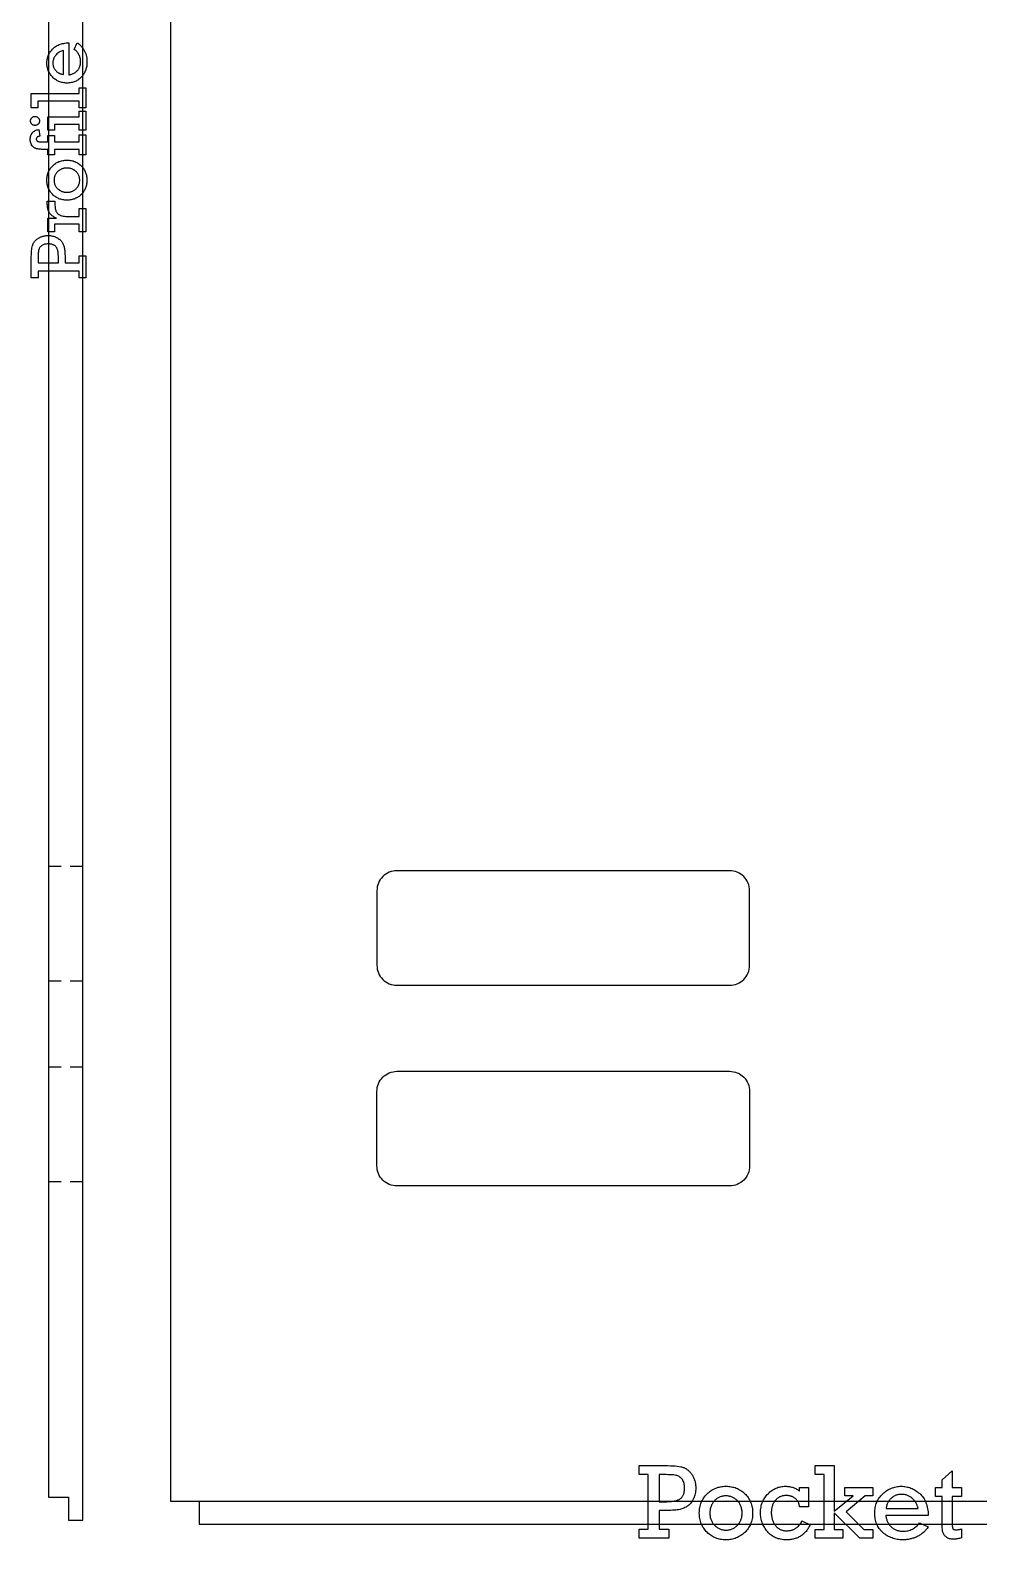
# Model space of a CAD drawing. Extents: x 1 to 138, y 1 to 97.
# Drawn here: x 81.81 to 94.84, y 40.78 to 61.52 of the extents above; entities that cross this region are included whole.
import ezdxf

# ---------------------------------------------------------------- set-up
doc = ezdxf.new("R2010")
doc.units = 0
doc.layers.add('_XREF_-_SIDE_-_01', color=1, linetype='CONTINUOUS')

msp = doc.modelspace()

# ---------------------------------------------------------------- linework, layer by layer
at = {"layer": '_XREF_-_SIDE_-_01'}
for points in [[(82.532, 41.053), (82.532, 84.486), (82.059, 84.486), (82.059, 41.368)], [(82.233, 50.031), (82.059, 50.031)], [(82.532, 50.031), (82.358, 50.031)], [(82.233, 48.456), (82.059, 48.456)], [(82.532, 48.456), (82.358, 48.456)], [(82.233, 47.275), (82.059, 47.275)], [(82.532, 47.275), (82.358, 47.275)], [(82.233, 45.699), (82.059, 45.699)], [(82.532, 45.699), (82.358, 45.699)], [(82.059, 41.368), (82.335, 41.368)], [(82.335, 41.368), (82.335, 41.053), (82.532, 41.053)], [(84.129, 41.312), (84.129, 40.997), (107.126, 40.997), (107.126, 41.312)]]:
    msp.add_lwpolyline(points, dxfattribs=at)
for points in [[(83.735, 41.312), (107.519, 41.312), (107.519, 84.43), (83.735, 84.43)], [(82.339, 61.348), (82.339, 60.909), (82.348, 60.91), (82.357, 60.912), (82.365, 60.914), (82.373, 60.916), (82.381, 60.919), (82.389, 60.922), (82.397, 60.925), (82.404, 60.928), (82.412, 60.932), (82.419, 60.936), (82.425, 60.94), (82.432, 60.945), (82.438, 60.95), (82.444, 60.955), (82.45, 60.96), (82.456, 60.966), (82.461, 60.972), (82.466, 60.979), (82.471, 60.985), (82.476, 60.992), (82.48, 60.998), (82.483, 61.006), (82.487, 61.013), (82.49, 61.02), (82.492, 61.028), (82.494, 61.036), (82.496, 61.044), (82.498, 61.052), (82.499, 61.061), (82.5, 61.07), (82.501, 61.078), (82.501, 61.088), (82.5, 61.101), (82.499, 61.114), (82.498, 61.126), (82.495, 61.138), (82.492, 61.15), (82.489, 61.162), (82.484, 61.173), (82.479, 61.184), (82.473, 61.194), (82.467, 61.204), (82.46, 61.214), (82.452, 61.223), (82.444, 61.232), (82.435, 61.241), (82.425, 61.249), (82.414, 61.257), (82.454, 61.348), (82.463, 61.342), (82.471, 61.337), (82.479, 61.33), (82.486, 61.324), (82.494, 61.318), (82.501, 61.311), (82.508, 61.304), (82.514, 61.297), (82.52, 61.29), (82.526, 61.282), (82.532, 61.275), (82.537, 61.267), (82.542, 61.259), (82.547, 61.25), (82.552, 61.242), (82.556, 61.233), (82.564, 61.215), (82.571, 61.197), (82.576, 61.179), (82.581, 61.161), (82.585, 61.142), (82.587, 61.124), (82.589, 61.105), (82.589, 61.085), (82.589, 61.071), (82.588, 61.056), (82.587, 61.042), (82.585, 61.028), (82.582, 61.014), (82.579, 61.001), (82.575, 60.987), (82.571, 60.974), (82.566, 60.962), (82.56, 60.949), (82.554, 60.937), (82.547, 60.925), (82.54, 60.914), (82.532, 60.903), (82.524, 60.892), (82.514, 60.881), (82.505, 60.871), (82.495, 60.861), (82.485, 60.852), (82.474, 60.844), (82.463, 60.836), (82.451, 60.829), (82.439, 60.823), (82.427, 60.817), (82.414, 60.812), (82.401, 60.808), (82.387, 60.804), (82.373, 60.801), (82.359, 60.799), (82.344, 60.797), (82.329, 60.796), (82.313, 60.796), (82.298, 60.796), (82.284, 60.797), (82.27, 60.799), (82.256, 60.801), (82.242, 60.804), (82.229, 60.808), (82.216, 60.812), (82.204, 60.817), (82.191, 60.822), (82.179, 60.828), (82.168, 60.835), (82.157, 60.842), (82.146, 60.851), (82.135, 60.859), (82.125, 60.869), (82.115, 60.879), (82.106, 60.889), (82.097, 60.9), (82.089, 60.911), (82.081, 60.922), (82.074, 60.933), (82.068, 60.944), (82.062, 60.956), (82.057, 60.968), (82.052, 60.98), (82.049, 60.992), (82.045, 61.004), (82.042, 61.017), (82.04, 61.029), (82.039, 61.042), (82.038, 61.055), (82.038, 61.069), (82.038, 61.082), (82.039, 61.095), (82.04, 61.107), (82.042, 61.12), (82.045, 61.132), (82.048, 61.145), (82.052, 61.157), (82.057, 61.169), (82.062, 61.181), (82.067, 61.192), (82.073, 61.204), (82.08, 61.215), (82.088, 61.227), (82.096, 61.238), (82.104, 61.249), (82.113, 61.259), (82.123, 61.27), (82.133, 61.279), (82.144, 61.288), (82.156, 61.297), (82.168, 61.305), (82.181, 61.312), (82.194, 61.318), (82.208, 61.324), (82.222, 61.329), (82.237, 61.334), (82.253, 61.338), (82.269, 61.341), (82.285, 61.344), (82.303, 61.346), (82.321, 61.347)], [(82.265, 61.242), (82.251, 61.239), (82.238, 61.235), (82.225, 61.229), (82.212, 61.223), (82.2, 61.215), (82.188, 61.206), (82.176, 61.196), (82.165, 61.185), (82.16, 61.179), (82.155, 61.173), (82.15, 61.167), (82.146, 61.161), (82.142, 61.154), (82.138, 61.147), (82.135, 61.141), (82.132, 61.134), (82.129, 61.126), (82.127, 61.119), (82.125, 61.111), (82.123, 61.104), (82.122, 61.096), (82.121, 61.088), (82.121, 61.08), (82.121, 61.071), (82.121, 61.064), (82.121, 61.056), (82.122, 61.049), (82.123, 61.042), (82.125, 61.035), (82.126, 61.028), (82.128, 61.021), (82.131, 61.014), (82.133, 61.008), (82.136, 61.002), (82.14, 60.995), (82.143, 60.989), (82.147, 60.983), (82.151, 60.977), (82.156, 60.972), (82.161, 60.966), (82.166, 60.961), (82.171, 60.956), (82.177, 60.951), (82.182, 60.947), (82.188, 60.942), (82.194, 60.938), (82.2, 60.935), (82.207, 60.931), (82.213, 60.928), (82.22, 60.925), (82.227, 60.922), (82.234, 60.92), (82.242, 60.918), (82.249, 60.916), (82.265, 60.913)], [(82.483, 60.548), (81.915, 60.548), (81.915, 60.456), (81.824, 60.456), (81.824, 60.651), (82.483, 60.651), (82.483, 60.731), (82.574, 60.731), (82.574, 60.456), (82.483, 60.456)], [(82.483, 60.228), (82.143, 60.228), (82.143, 60.147), (82.052, 60.147), (82.052, 60.331), (82.483, 60.331), (82.483, 60.411), (82.574, 60.411), (82.574, 60.147), (82.483, 60.147)], [(82.483, 59.884), (82.143, 59.884), (82.143, 59.808), (82.052, 59.808), (82.052, 59.884), (81.977, 59.884), (81.965, 59.884), (81.954, 59.885), (81.943, 59.886), (81.933, 59.887), (81.923, 59.888), (81.914, 59.89), (81.905, 59.892), (81.896, 59.894), (81.888, 59.897), (81.881, 59.9), (81.874, 59.903), (81.867, 59.907), (81.861, 59.911), (81.855, 59.915), (81.85, 59.92), (81.845, 59.925), (81.837, 59.935), (81.829, 59.946), (81.826, 59.951), (81.823, 59.957), (81.82, 59.963), (81.818, 59.969), (81.816, 59.975), (81.814, 59.981), (81.813, 59.987), (81.811, 59.993), (81.81, 60.006), (81.809, 60.02), (81.809, 60.034), (81.811, 60.048), (81.813, 60.061), (81.816, 60.073), (81.821, 60.084), (81.826, 60.095), (81.829, 60.1), (81.832, 60.105), (81.835, 60.109), (81.839, 60.114), (81.843, 60.118), (81.847, 60.122), (81.856, 60.129), (81.866, 60.136), (81.877, 60.142), (81.888, 60.147), (81.901, 60.151), (81.915, 60.155), (81.929, 60.157), (81.943, 60.066), (81.931, 60.065), (81.926, 60.063), (81.921, 60.062), (81.917, 60.06), (81.913, 60.058), (81.909, 60.056), (81.906, 60.054), (81.903, 60.051), (81.9, 60.048), (81.898, 60.045), (81.896, 60.042), (81.895, 60.039), (81.894, 60.035), (81.893, 60.031), (81.893, 60.027), (81.893, 60.021), (81.894, 60.016), (81.895, 60.012), (81.897, 60.007), (81.899, 60.004), (81.902, 60), (81.905, 59.998), (81.909, 59.995), (81.913, 59.993), (81.919, 59.991), (81.926, 59.99), (81.934, 59.989), (81.943, 59.988), (81.953, 59.987), (81.977, 59.987), (82.052, 59.987), (82.052, 60.076), (82.143, 60.076), (82.143, 59.987), (82.483, 59.987), (82.483, 60.086), (82.574, 60.086), (82.574, 59.808), (82.483, 59.808)], [(81.875, 60.214), (81.869, 60.214), (81.863, 60.215), (81.857, 60.216), (81.852, 60.218), (81.846, 60.22), (81.841, 60.223), (81.836, 60.227), (81.832, 60.231), (81.827, 60.236), (81.824, 60.24), (81.82, 60.246), (81.818, 60.251), (81.816, 60.257), (81.814, 60.263), (81.814, 60.269), (81.813, 60.276), (81.814, 60.282), (81.814, 60.288), (81.816, 60.294), (81.818, 60.299), (81.82, 60.305), (81.823, 60.31), (81.827, 60.315), (81.831, 60.319), (81.836, 60.324), (81.84, 60.327), (81.846, 60.33), (81.851, 60.333), (81.856, 60.335), (81.862, 60.336), (81.868, 60.337), (81.875, 60.338), (81.881, 60.337), (81.887, 60.336), (81.893, 60.335), (81.899, 60.333), (81.904, 60.33), (81.909, 60.327), (81.914, 60.324), (81.919, 60.319), (81.923, 60.315), (81.927, 60.31), (81.93, 60.305), (81.932, 60.299), (81.934, 60.294), (81.936, 60.288), (81.936, 60.282), (81.937, 60.276), (81.936, 60.269), (81.936, 60.263), (81.934, 60.257), (81.932, 60.252), (81.93, 60.246), (81.926, 60.241), (81.923, 60.236), (81.918, 60.232), (81.914, 60.227), (81.909, 60.224), (81.904, 60.221), (81.898, 60.218), (81.893, 60.216), (81.887, 60.215), (81.881, 60.214)], [(82.313, 59.187), (82.298, 59.187), (82.284, 59.188), (82.269, 59.19), (82.255, 59.192), (82.242, 59.195), (82.229, 59.198), (82.216, 59.202), (82.203, 59.207), (82.191, 59.212), (82.179, 59.218), (82.168, 59.225), (82.156, 59.232), (82.146, 59.24), (82.135, 59.248), (82.125, 59.257), (82.115, 59.267), (82.106, 59.277), (82.097, 59.287), (82.089, 59.298), (82.081, 59.309), (82.074, 59.32), (82.068, 59.332), (82.062, 59.343), (82.057, 59.355), (82.052, 59.368), (82.048, 59.38), (82.045, 59.393), (82.042, 59.406), (82.04, 59.42), (82.039, 59.433), (82.038, 59.447), (82.038, 59.461), (82.038, 59.475), (82.039, 59.489), (82.04, 59.503), (82.042, 59.516), (82.045, 59.529), (82.048, 59.541), (82.052, 59.554), (82.057, 59.566), (82.062, 59.578), (82.067, 59.59), (82.074, 59.601), (82.081, 59.613), (82.088, 59.624), (82.096, 59.634), (82.105, 59.645), (82.114, 59.655), (82.124, 59.665), (82.134, 59.674), (82.144, 59.682), (82.155, 59.69), (82.166, 59.698), (82.178, 59.704), (82.19, 59.71), (82.202, 59.716), (82.214, 59.72), (82.227, 59.724), (82.241, 59.728), (82.255, 59.731), (82.269, 59.733), (82.283, 59.735), (82.298, 59.736), (82.313, 59.736), (82.328, 59.736), (82.343, 59.735), (82.358, 59.733), (82.372, 59.731), (82.385, 59.728), (82.399, 59.725), (82.412, 59.72), (82.424, 59.716), (82.437, 59.71), (82.449, 59.704), (82.46, 59.698), (82.471, 59.691), (82.482, 59.683), (82.493, 59.674), (82.503, 59.665), (82.513, 59.655), (82.522, 59.645), (82.531, 59.635), (82.539, 59.624), (82.546, 59.613), (82.553, 59.602), (82.559, 59.59), (82.565, 59.578), (82.57, 59.566), (82.575, 59.554), (82.578, 59.542), (82.582, 59.529), (82.584, 59.516), (82.586, 59.503), (82.588, 59.489), (82.589, 59.475), (82.589, 59.461), (82.589, 59.447), (82.588, 59.433), (82.586, 59.419), (82.584, 59.406), (82.582, 59.392), (82.578, 59.379), (82.574, 59.367), (82.57, 59.354), (82.565, 59.342), (82.559, 59.33), (82.552, 59.319), (82.545, 59.308), (82.538, 59.297), (82.53, 59.286), (82.521, 59.276), (82.512, 59.266), (82.502, 59.256), (82.491, 59.247), (82.481, 59.239), (82.47, 59.231), (82.459, 59.224), (82.447, 59.218), (82.435, 59.212), (82.423, 59.207), (82.411, 59.202), (82.398, 59.198), (82.384, 59.195), (82.371, 59.192), (82.357, 59.19), (82.343, 59.188), (82.328, 59.187)], [(82.313, 59.295), (82.322, 59.296), (82.332, 59.296), (82.341, 59.297), (82.35, 59.298), (82.358, 59.3), (82.367, 59.302), (82.375, 59.305), (82.383, 59.307), (82.391, 59.311), (82.399, 59.314), (82.406, 59.318), (82.413, 59.322), (82.42, 59.327), (82.427, 59.332), (82.433, 59.338), (82.439, 59.344), (82.445, 59.35), (82.451, 59.356), (82.456, 59.362), (82.461, 59.369), (82.466, 59.376), (82.47, 59.383), (82.473, 59.39), (82.477, 59.397), (82.479, 59.405), (82.482, 59.412), (82.484, 59.42), (82.486, 59.428), (82.487, 59.436), (82.488, 59.444), (82.489, 59.453), (82.489, 59.461), (82.489, 59.47), (82.488, 59.479), (82.487, 59.487), (82.486, 59.495), (82.484, 59.503), (82.482, 59.511), (82.479, 59.519), (82.476, 59.526), (82.473, 59.534), (82.469, 59.541), (82.465, 59.548), (82.461, 59.554), (82.456, 59.561), (82.451, 59.567), (82.445, 59.574), (82.439, 59.58), (82.433, 59.586), (82.426, 59.591), (82.419, 59.596), (82.412, 59.601), (82.405, 59.605), (82.398, 59.609), (82.39, 59.612), (82.382, 59.616), (82.374, 59.618), (82.366, 59.621), (82.358, 59.623), (82.349, 59.624), (82.34, 59.626), (82.331, 59.627), (82.322, 59.627), (82.313, 59.627), (82.303, 59.627), (82.294, 59.627), (82.285, 59.626), (82.276, 59.624), (82.268, 59.623), (82.259, 59.621), (82.251, 59.618), (82.243, 59.615), (82.235, 59.612), (82.228, 59.609), (82.22, 59.605), (82.213, 59.6), (82.206, 59.595), (82.199, 59.59), (82.193, 59.585), (82.186, 59.579), (82.18, 59.573), (82.175, 59.566), (82.17, 59.56), (82.165, 59.553), (82.16, 59.547), (82.156, 59.54), (82.153, 59.533), (82.149, 59.525), (82.146, 59.518), (82.144, 59.51), (82.142, 59.503), (82.14, 59.495), (82.139, 59.487), (82.138, 59.478), (82.137, 59.47), (82.137, 59.461), (82.137, 59.452), (82.138, 59.444), (82.139, 59.435), (82.14, 59.427), (82.142, 59.419), (82.144, 59.411), (82.147, 59.403), (82.149, 59.395), (82.153, 59.388), (82.157, 59.381), (82.161, 59.374), (82.165, 59.367), (82.17, 59.361), (82.176, 59.354), (82.181, 59.348), (82.188, 59.342), (82.194, 59.337), (82.201, 59.331), (82.207, 59.326), (82.214, 59.322), (82.222, 59.318), (82.229, 59.314), (82.236, 59.31), (82.244, 59.307), (82.252, 59.304), (82.26, 59.302), (82.269, 59.3), (82.277, 59.298), (82.286, 59.297), (82.295, 59.296), (82.304, 59.296)], [(82.483, 58.858), (82.143, 58.858), (82.143, 58.753), (82.052, 58.753), (82.052, 58.94), (82.17, 58.94), (82.158, 58.945), (82.148, 58.949), (82.138, 58.955), (82.128, 58.961), (82.119, 58.967), (82.11, 58.973), (82.101, 58.981), (82.094, 58.988), (82.086, 58.996), (82.08, 59.004), (82.074, 59.012), (82.069, 59.02), (82.064, 59.028), (82.06, 59.036), (82.057, 59.044), (82.054, 59.053), (82.051, 59.062), (82.05, 59.072), (82.048, 59.082), (82.046, 59.093), (82.045, 59.106), (82.045, 59.118), (82.044, 59.132), (82.044, 59.147), (82.044, 59.173), (82.148, 59.173), (82.148, 59.153), (82.148, 59.134), (82.149, 59.116), (82.15, 59.1), (82.151, 59.085), (82.154, 59.071), (82.156, 59.058), (82.16, 59.047), (82.163, 59.036), (82.168, 59.027), (82.173, 59.018), (82.179, 59.01), (82.185, 59.003), (82.193, 58.996), (82.201, 58.99), (82.21, 58.984), (82.22, 58.979), (82.226, 58.977), (82.231, 58.975), (82.245, 58.971), (82.26, 58.968), (82.278, 58.965), (82.297, 58.963), (82.319, 58.962), (82.342, 58.961), (82.368, 58.961), (82.483, 58.961), (82.483, 59.074), (82.574, 59.074), (82.574, 58.753), (82.483, 58.753)], [(82.48, 58.212), (81.918, 58.212), (81.918, 58.118), (81.824, 58.118), (81.824, 58.386), (81.824, 58.414), (81.825, 58.441), (81.826, 58.466), (81.828, 58.489), (81.831, 58.51), (81.833, 58.529), (81.837, 58.547), (81.841, 58.563), (81.843, 58.57), (81.846, 58.577), (81.849, 58.584), (81.852, 58.591), (81.855, 58.597), (81.859, 58.604), (81.864, 58.61), (81.868, 58.617), (81.873, 58.623), (81.878, 58.629), (81.884, 58.634), (81.89, 58.64), (81.896, 58.645), (81.902, 58.651), (81.909, 58.656), (81.917, 58.661), (81.924, 58.666), (81.932, 58.67), (81.939, 58.674), (81.947, 58.678), (81.956, 58.682), (81.964, 58.685), (81.972, 58.688), (81.981, 58.691), (81.99, 58.693), (81.999, 58.695), (82.008, 58.697), (82.017, 58.698), (82.027, 58.699), (82.036, 58.7), (82.046, 58.7), (82.056, 58.701), (82.072, 58.7), (82.087, 58.699), (82.102, 58.697), (82.117, 58.694), (82.131, 58.69), (82.145, 58.686), (82.158, 58.681), (82.171, 58.674), (82.183, 58.668), (82.195, 58.661), (82.205, 58.653), (82.215, 58.645), (82.224, 58.637), (82.232, 58.628), (82.24, 58.619), (82.246, 58.61), (82.252, 58.6), (82.257, 58.59), (82.262, 58.579), (82.267, 58.569), (82.27, 58.558), (82.274, 58.546), (82.277, 58.535), (82.279, 58.523), (82.281, 58.51), (82.283, 58.496), (82.284, 58.48), (82.285, 58.462), (82.286, 58.443), (82.287, 58.423), (82.287, 58.377), (82.287, 58.325), (82.48, 58.325), (82.48, 58.422), (82.574, 58.422), (82.574, 58.118), (82.48, 58.118)], [(82.197, 58.325), (82.197, 58.39), (82.196, 58.417), (82.195, 58.441), (82.194, 58.453), (82.192, 58.463), (82.191, 58.474), (82.189, 58.484), (82.187, 58.493), (82.184, 58.502), (82.182, 58.51), (82.179, 58.518), (82.176, 58.525), (82.173, 58.531), (82.169, 58.538), (82.165, 58.543), (82.161, 58.548), (82.156, 58.553), (82.152, 58.558), (82.146, 58.562), (82.141, 58.566), (82.135, 58.569), (82.128, 58.572), (82.122, 58.575), (82.114, 58.578), (82.107, 58.58), (82.099, 58.582), (82.091, 58.583), (82.082, 58.584), (82.073, 58.585), (82.064, 58.586), (82.054, 58.586), (82.041, 58.585), (82.03, 58.584), (82.018, 58.583), (82.007, 58.58), (81.997, 58.577), (81.987, 58.573), (81.978, 58.568), (81.97, 58.563), (81.962, 58.557), (81.954, 58.551), (81.948, 58.545), (81.942, 58.538), (81.937, 58.531), (81.933, 58.523), (81.93, 58.515), (81.927, 58.507), (81.925, 58.498), (81.923, 58.488), (81.921, 58.476), (81.92, 58.462), (81.919, 58.448), (81.918, 58.432), (81.918, 58.414), (81.918, 58.395), (81.918, 58.325)], [(90.298, 40.928), (90.298, 41.678), (90.173, 41.678), (90.173, 41.803), (90.53, 41.803), (90.568, 41.802), (90.604, 41.801), (90.637, 41.8), (90.668, 41.797), (90.696, 41.794), (90.722, 41.79), (90.745, 41.786), (90.756, 41.783), (90.766, 41.78), (90.775, 41.777), (90.785, 41.774), (90.794, 41.77), (90.803, 41.766), (90.812, 41.761), (90.821, 41.756), (90.829, 41.75), (90.838, 41.744), (90.846, 41.738), (90.854, 41.731), (90.861, 41.723), (90.869, 41.715), (90.876, 41.707), (90.883, 41.698), (90.89, 41.689), (90.897, 41.679), (90.903, 41.669), (90.909, 41.659), (90.915, 41.649), (90.92, 41.638), (90.925, 41.627), (90.929, 41.616), (90.933, 41.605), (90.937, 41.594), (90.94, 41.582), (90.942, 41.57), (90.945, 41.558), (90.946, 41.545), (90.948, 41.533), (90.949, 41.52), (90.95, 41.507), (90.95, 41.494), (90.949, 41.472), (90.948, 41.452), (90.945, 41.432), (90.941, 41.412), (90.936, 41.394), (90.933, 41.384), (90.93, 41.375), (90.927, 41.366), (90.923, 41.357), (90.919, 41.349), (90.915, 41.34), (90.906, 41.324), (90.896, 41.308), (90.886, 41.294), (90.876, 41.281), (90.865, 41.269), (90.853, 41.258), (90.841, 41.248), (90.835, 41.244), (90.829, 41.24), (90.816, 41.232), (90.802, 41.225), (90.788, 41.219), (90.774, 41.213), (90.759, 41.208), (90.744, 41.203), (90.729, 41.199), (90.713, 41.196), (90.696, 41.194), (90.677, 41.191), (90.655, 41.19), (90.632, 41.188), (90.607, 41.187), (90.579, 41.186), (90.55, 41.185), (90.518, 41.185), (90.449, 41.185), (90.449, 40.928), (90.579, 40.928), (90.579, 40.803), (90.173, 40.803), (90.173, 40.928)], [(92.715, 40.924), (92.715, 41.681), (92.59, 41.681), (92.59, 41.803), (92.852, 41.803), (92.852, 41.178), (93.112, 41.386), (92.997, 41.386), (92.997, 41.499), (93.381, 41.499), (93.381, 41.386), (93.275, 41.386), (93.014, 41.169), (93.259, 40.924), (93.381, 40.924), (93.381, 40.803), (93.202, 40.803), (92.852, 41.153), (92.852, 40.924), (92.972, 40.924), (92.972, 40.803), (92.59, 40.803), (92.59, 40.924)], [(94.243, 41.377), (94.243, 41.499), (94.334, 41.499), (94.334, 41.606), (94.47, 41.731), (94.47, 41.499), (94.599, 41.499), (94.599, 41.377), (94.47, 41.377), (94.47, 41.039), (94.47, 41.02), (94.471, 41.003), (94.472, 40.987), (94.473, 40.974), (94.474, 40.962), (94.475, 40.952), (94.477, 40.945), (94.479, 40.939), (94.482, 40.935), (94.485, 40.931), (94.49, 40.927), (94.495, 40.925), (94.501, 40.923), (94.508, 40.921), (94.516, 40.92), (94.524, 40.92), (94.534, 40.92), (94.543, 40.921), (94.553, 40.922), (94.562, 40.924), (94.571, 40.926), (94.581, 40.928), (94.59, 40.931), (94.599, 40.934), (94.599, 40.81), (94.586, 40.806), (94.573, 40.802), (94.56, 40.799), (94.546, 40.796), (94.533, 40.794), (94.52, 40.792), (94.507, 40.792), (94.494, 40.791), (94.479, 40.792), (94.464, 40.793), (94.45, 40.795), (94.437, 40.798), (94.425, 40.802), (94.414, 40.807), (94.403, 40.812), (94.393, 40.819), (94.383, 40.826), (94.375, 40.834), (94.368, 40.842), (94.361, 40.85), (94.355, 40.859), (94.351, 40.868), (94.347, 40.878), (94.344, 40.888), (94.341, 40.9), (94.339, 40.913), (94.338, 40.928), (94.336, 40.945), (94.335, 40.964), (94.334, 40.985), (94.334, 41.007), (94.334, 41.032), (94.334, 41.377)], [(90.449, 41.306), (90.536, 41.306), (90.554, 41.306), (90.571, 41.307), (90.588, 41.307), (90.604, 41.309), (90.619, 41.31), (90.633, 41.312), (90.647, 41.314), (90.66, 41.316), (90.673, 41.319), (90.685, 41.322), (90.696, 41.326), (90.706, 41.33), (90.715, 41.334), (90.724, 41.338), (90.732, 41.343), (90.74, 41.348), (90.747, 41.354), (90.753, 41.36), (90.759, 41.366), (90.765, 41.373), (90.77, 41.381), (90.774, 41.389), (90.779, 41.397), (90.782, 41.406), (90.786, 41.416), (90.789, 41.426), (90.791, 41.436), (90.793, 41.447), (90.795, 41.459), (90.796, 41.471), (90.796, 41.483), (90.797, 41.496), (90.796, 41.513), (90.795, 41.529), (90.792, 41.544), (90.789, 41.558), (90.785, 41.572), (90.78, 41.585), (90.774, 41.597), (90.766, 41.609), (90.759, 41.619), (90.75, 41.629), (90.742, 41.638), (90.733, 41.645), (90.723, 41.652), (90.713, 41.657), (90.703, 41.662), (90.692, 41.665), (90.68, 41.668), (90.666, 41.671), (90.65, 41.673), (90.632, 41.675), (90.613, 41.676), (90.591, 41.677), (90.568, 41.677), (90.543, 41.678), (90.449, 41.678)], [(90.999, 41.151), (91, 41.171), (91.001, 41.19), (91.003, 41.209), (91.006, 41.228), (91.01, 41.246), (91.014, 41.263), (91.02, 41.281), (91.026, 41.297), (91.033, 41.314), (91.041, 41.329), (91.05, 41.345), (91.059, 41.36), (91.07, 41.374), (91.081, 41.388), (91.093, 41.402), (91.106, 41.415), (91.119, 41.427), (91.133, 41.439), (91.147, 41.45), (91.162, 41.46), (91.177, 41.469), (91.192, 41.478), (91.208, 41.485), (91.224, 41.492), (91.24, 41.498), (91.257, 41.504), (91.274, 41.508), (91.292, 41.512), (91.31, 41.514), (91.328, 41.516), (91.346, 41.518), (91.365, 41.518), (91.384, 41.518), (91.402, 41.516), (91.42, 41.514), (91.438, 41.512), (91.455, 41.508), (91.472, 41.504), (91.489, 41.499), (91.505, 41.493), (91.521, 41.486), (91.537, 41.478), (91.552, 41.47), (91.567, 41.461), (91.581, 41.451), (91.596, 41.44), (91.61, 41.429), (91.623, 41.416), (91.636, 41.403), (91.649, 41.39), (91.66, 41.376), (91.671, 41.362), (91.68, 41.347), (91.689, 41.331), (91.697, 41.315), (91.704, 41.299), (91.711, 41.282), (91.716, 41.265), (91.721, 41.247), (91.725, 41.229), (91.727, 41.21), (91.73, 41.191), (91.731, 41.171), (91.731, 41.151), (91.731, 41.13), (91.73, 41.111), (91.727, 41.091), (91.725, 41.073), (91.721, 41.054), (91.716, 41.036), (91.711, 41.019), (91.704, 41.002), (91.697, 40.986), (91.689, 40.97), (91.68, 40.955), (91.671, 40.94), (91.66, 40.925), (91.649, 40.911), (91.637, 40.898), (91.624, 40.885), (91.61, 40.872), (91.596, 40.861), (91.582, 40.85), (91.567, 40.84), (91.552, 40.831), (91.537, 40.822), (91.521, 40.815), (91.505, 40.808), (91.489, 40.802), (91.472, 40.797), (91.455, 40.793), (91.438, 40.789), (91.42, 40.786), (91.402, 40.784), (91.384, 40.783), (91.365, 40.783), (91.346, 40.783), (91.327, 40.784), (91.309, 40.786), (91.291, 40.789), (91.273, 40.793), (91.256, 40.797), (91.239, 40.802), (91.223, 40.808), (91.206, 40.815), (91.191, 40.823), (91.175, 40.832), (91.161, 40.841), (91.146, 40.851), (91.132, 40.862), (91.118, 40.874), (91.105, 40.886), (91.092, 40.899), (91.08, 40.913), (91.069, 40.927), (91.059, 40.941), (91.049, 40.956), (91.041, 40.972), (91.033, 40.988), (91.026, 41.004), (91.02, 41.021), (91.014, 41.038), (91.01, 41.056), (91.006, 41.074), (91.003, 41.092), (91.001, 41.111), (91, 41.131)], [(92.499, 41.499), (92.499, 41.236), (92.377, 41.236), (92.375, 41.245), (92.374, 41.254), (92.372, 41.263), (92.369, 41.271), (92.367, 41.279), (92.364, 41.287), (92.36, 41.295), (92.357, 41.302), (92.353, 41.309), (92.348, 41.316), (92.344, 41.323), (92.339, 41.329), (92.333, 41.335), (92.328, 41.341), (92.322, 41.346), (92.315, 41.351), (92.309, 41.356), (92.302, 41.361), (92.295, 41.365), (92.288, 41.369), (92.281, 41.372), (92.274, 41.376), (92.267, 41.379), (92.259, 41.381), (92.251, 41.384), (92.244, 41.386), (92.236, 41.388), (92.228, 41.389), (92.22, 41.39), (92.211, 41.391), (92.203, 41.391), (92.194, 41.392), (92.183, 41.391), (92.172, 41.391), (92.161, 41.389), (92.15, 41.387), (92.14, 41.385), (92.13, 41.382), (92.12, 41.379), (92.111, 41.375), (92.102, 41.371), (92.093, 41.366), (92.084, 41.361), (92.076, 41.355), (92.067, 41.349), (92.06, 41.342), (92.052, 41.334), (92.045, 41.326), (92.038, 41.318), (92.031, 41.31), (92.025, 41.301), (92.02, 41.291), (92.014, 41.282), (92.01, 41.272), (92.005, 41.262), (92.002, 41.251), (91.998, 41.24), (91.995, 41.229), (91.993, 41.218), (91.991, 41.206), (91.989, 41.194), (91.988, 41.182), (91.987, 41.169), (91.987, 41.156), (91.987, 41.144), (91.988, 41.131), (91.989, 41.12), (91.991, 41.108), (91.993, 41.096), (91.995, 41.085), (91.998, 41.074), (92.001, 41.063), (92.004, 41.052), (92.009, 41.042), (92.013, 41.031), (92.018, 41.021), (92.023, 41.011), (92.029, 41.001), (92.035, 40.992), (92.042, 40.982), (92.049, 40.973), (92.056, 40.965), (92.064, 40.957), (92.072, 40.949), (92.081, 40.942), (92.09, 40.936), (92.099, 40.931), (92.109, 40.926), (92.119, 40.921), (92.129, 40.918), (92.14, 40.914), (92.151, 40.912), (92.163, 40.91), (92.175, 40.908), (92.187, 40.907), (92.2, 40.907), (92.218, 40.908), (92.235, 40.909), (92.251, 40.912), (92.267, 40.916), (92.275, 40.918), (92.282, 40.92), (92.289, 40.923), (92.297, 40.926), (92.304, 40.93), (92.311, 40.933), (92.317, 40.937), (92.324, 40.941), (92.33, 40.946), (92.337, 40.95), (92.343, 40.955), (92.349, 40.96), (92.36, 40.972), (92.371, 40.984), (92.381, 40.997), (92.391, 41.012), (92.4, 41.027), (92.408, 41.044), (92.521, 40.99), (92.515, 40.978), (92.509, 40.965), (92.503, 40.953), (92.496, 40.942), (92.489, 40.931), (92.481, 40.92), (92.474, 40.909), (92.466, 40.899), (92.458, 40.89), (92.449, 40.881), (92.441, 40.872), (92.432, 40.864), (92.422, 40.856), (92.413, 40.848), (92.403, 40.841), (92.393, 40.835), (92.382, 40.828), (92.372, 40.822), (92.361, 40.817), (92.35, 40.812), (92.338, 40.807), (92.327, 40.803), (92.315, 40.799), (92.302, 40.796), (92.29, 40.793), (92.277, 40.79), (92.264, 40.788), (92.25, 40.786), (92.237, 40.784), (92.223, 40.783), (92.209, 40.783), (92.194, 40.783), (92.174, 40.783), (92.154, 40.784), (92.135, 40.787), (92.116, 40.79), (92.098, 40.794), (92.08, 40.798), (92.063, 40.804), (92.046, 40.811), (92.03, 40.818), (92.015, 40.827), (92, 40.836), (91.986, 40.846), (91.972, 40.857), (91.959, 40.869), (91.946, 40.882), (91.934, 40.895), (91.922, 40.91), (91.912, 40.924), (91.902, 40.939), (91.892, 40.954), (91.884, 40.969), (91.876, 40.985), (91.869, 41.001), (91.863, 41.017), (91.857, 41.033), (91.852, 41.05), (91.848, 41.067), (91.845, 41.084), (91.842, 41.102), (91.841, 41.119), (91.839, 41.137), (91.839, 41.156), (91.839, 41.175), (91.841, 41.194), (91.843, 41.213), (91.846, 41.231), (91.849, 41.249), (91.854, 41.266), (91.859, 41.283), (91.865, 41.299), (91.872, 41.315), (91.88, 41.331), (91.888, 41.346), (91.897, 41.361), (91.907, 41.375), (91.918, 41.389), (91.93, 41.403), (91.943, 41.416), (91.956, 41.428), (91.969, 41.44), (91.983, 41.45), (91.996, 41.46), (92.01, 41.47), (92.025, 41.478), (92.039, 41.486), (92.054, 41.492), (92.069, 41.498), (92.084, 41.504), (92.1, 41.508), (92.116, 41.512), (92.132, 41.514), (92.148, 41.516), (92.165, 41.518), (92.181, 41.518), (92.196, 41.518), (92.21, 41.517), (92.223, 41.516), (92.237, 41.514), (92.25, 41.511), (92.263, 41.508), (92.276, 41.505), (92.288, 41.501), (92.3, 41.496), (92.312, 41.491), (92.323, 41.486), (92.335, 41.48), (92.346, 41.473), (92.356, 41.466), (92.367, 41.458), (92.377, 41.45), (92.377, 41.499)], [(94.144, 41.116), (93.559, 41.116), (93.561, 41.104), (93.563, 41.093), (93.565, 41.081), (93.568, 41.07), (93.572, 41.06), (93.575, 41.049), (93.58, 41.039), (93.584, 41.029), (93.589, 41.019), (93.595, 41.01), (93.6, 41.001), (93.606, 40.992), (93.613, 40.984), (93.62, 40.976), (93.627, 40.968), (93.635, 40.96), (93.643, 40.953), (93.651, 40.946), (93.66, 40.94), (93.669, 40.934), (93.678, 40.929), (93.687, 40.924), (93.697, 40.919), (93.707, 40.915), (93.717, 40.912), (93.728, 40.909), (93.739, 40.906), (93.75, 40.904), (93.761, 40.903), (93.773, 40.901), (93.784, 40.901), (93.797, 40.901), (93.814, 40.901), (93.832, 40.902), (93.848, 40.905), (93.864, 40.908), (93.88, 40.912), (93.896, 40.917), (93.91, 40.923), (93.925, 40.929), (93.939, 40.937), (93.952, 40.945), (93.965, 40.955), (93.978, 40.965), (93.99, 40.976), (94.001, 40.989), (94.012, 41.002), (94.023, 41.016), (94.144, 40.962), (94.136, 40.951), (94.129, 40.94), (94.121, 40.93), (94.112, 40.92), (94.104, 40.91), (94.095, 40.9), (94.086, 40.891), (94.076, 40.883), (94.066, 40.875), (94.056, 40.867), (94.046, 40.859), (94.036, 40.852), (94.025, 40.845), (94.014, 40.839), (94.002, 40.833), (93.991, 40.827), (93.979, 40.821), (93.967, 40.816), (93.955, 40.812), (93.943, 40.807), (93.931, 40.804), (93.919, 40.8), (93.907, 40.797), (93.894, 40.794), (93.882, 40.791), (93.87, 40.789), (93.857, 40.787), (93.845, 40.785), (93.832, 40.784), (93.819, 40.783), (93.807, 40.783), (93.794, 40.783), (93.774, 40.783), (93.755, 40.784), (93.736, 40.786), (93.717, 40.789), (93.699, 40.792), (93.681, 40.797), (93.663, 40.802), (93.646, 40.808), (93.629, 40.814), (93.612, 40.822), (93.596, 40.83), (93.58, 40.839), (93.565, 40.848), (93.55, 40.859), (93.535, 40.87), (93.521, 40.882), (93.507, 40.895), (93.494, 40.908), (93.482, 40.922), (93.471, 40.936), (93.461, 40.951), (93.452, 40.967), (93.444, 40.983), (93.436, 40.999), (93.429, 41.016), (93.424, 41.034), (93.419, 41.052), (93.415, 41.071), (93.412, 41.09), (93.41, 41.11), (93.408, 41.13), (93.408, 41.151), (93.408, 41.171), (93.409, 41.19), (93.412, 41.209), (93.415, 41.227), (93.419, 41.245), (93.423, 41.263), (93.429, 41.28), (93.435, 41.297), (93.443, 41.313), (93.451, 41.329), (93.46, 41.344), (93.47, 41.359), (93.481, 41.374), (93.492, 41.388), (93.505, 41.401), (93.518, 41.415), (93.532, 41.427), (93.546, 41.439), (93.561, 41.45), (93.575, 41.46), (93.59, 41.469), (93.605, 41.478), (93.621, 41.485), (93.637, 41.492), (93.653, 41.498), (93.669, 41.503), (93.685, 41.508), (93.702, 41.512), (93.719, 41.514), (93.736, 41.516), (93.754, 41.518), (93.772, 41.518), (93.789, 41.518), (93.806, 41.516), (93.823, 41.515), (93.84, 41.512), (93.857, 41.508), (93.873, 41.504), (93.889, 41.499), (93.905, 41.493), (93.921, 41.486), (93.936, 41.479), (93.952, 41.47), (93.967, 41.461), (93.982, 41.451), (93.997, 41.441), (94.011, 41.429), (94.026, 41.417), (94.039, 41.404), (94.052, 41.39), (94.065, 41.376), (94.076, 41.36), (94.086, 41.344), (94.096, 41.327), (94.104, 41.31), (94.112, 41.291), (94.119, 41.272), (94.125, 41.252), (94.13, 41.231), (94.135, 41.21), (94.138, 41.188), (94.141, 41.165), (94.143, 41.141)], [(91.144, 41.151), (91.144, 41.138), (91.145, 41.126), (91.146, 41.114), (91.148, 41.102), (91.15, 41.09), (91.153, 41.079), (91.156, 41.068), (91.16, 41.057), (91.164, 41.047), (91.169, 41.037), (91.174, 41.027), (91.18, 41.017), (91.186, 41.008), (91.193, 40.999), (91.2, 40.991), (91.208, 40.982), (91.216, 40.974), (91.225, 40.967), (91.233, 40.96), (91.242, 40.953), (91.251, 40.947), (91.26, 40.942), (91.27, 40.937), (91.28, 40.933), (91.29, 40.929), (91.3, 40.926), (91.31, 40.923), (91.321, 40.92), (91.332, 40.919), (91.343, 40.917), (91.354, 40.917), (91.365, 40.916), (91.377, 40.917), (91.388, 40.917), (91.4, 40.919), (91.411, 40.92), (91.421, 40.923), (91.432, 40.926), (91.442, 40.929), (91.452, 40.933), (91.462, 40.937), (91.471, 40.942), (91.48, 40.948), (91.489, 40.954), (91.498, 40.96), (91.507, 40.967), (91.515, 40.975), (91.523, 40.983), (91.531, 40.991), (91.538, 41), (91.545, 41.009), (91.551, 41.018), (91.557, 41.028), (91.562, 41.038), (91.567, 41.048), (91.571, 41.058), (91.575, 41.069), (91.578, 41.08), (91.581, 41.091), (91.583, 41.102), (91.585, 41.114), (91.586, 41.126), (91.586, 41.138), (91.587, 41.151), (91.586, 41.164), (91.586, 41.176), (91.584, 41.188), (91.583, 41.2), (91.58, 41.211), (91.578, 41.223), (91.574, 41.234), (91.571, 41.244), (91.566, 41.255), (91.561, 41.265), (91.556, 41.275), (91.55, 41.284), (91.544, 41.293), (91.537, 41.302), (91.53, 41.311), (91.522, 41.32), (91.514, 41.328), (91.505, 41.335), (91.497, 41.342), (91.488, 41.349), (91.479, 41.354), (91.47, 41.36), (91.46, 41.365), (91.451, 41.369), (91.441, 41.373), (91.43, 41.376), (91.42, 41.379), (91.41, 41.382), (91.399, 41.383), (91.388, 41.385), (91.377, 41.386), (91.365, 41.386), (91.353, 41.386), (91.342, 41.385), (91.33, 41.383), (91.319, 41.382), (91.308, 41.379), (91.298, 41.376), (91.287, 41.373), (91.277, 41.369), (91.268, 41.364), (91.258, 41.359), (91.249, 41.354), (91.24, 41.348), (91.231, 41.341), (91.223, 41.334), (91.214, 41.326), (91.206, 41.318), (91.199, 41.31), (91.192, 41.301), (91.185, 41.292), (91.179, 41.282), (91.173, 41.273), (91.168, 41.263), (91.164, 41.253), (91.16, 41.243), (91.156, 41.232), (91.153, 41.221), (91.15, 41.21), (91.148, 41.199), (91.146, 41.187), (91.145, 41.175), (91.144, 41.163)], [(94.003, 41.215), (94.001, 41.225), (93.999, 41.234), (93.996, 41.242), (93.993, 41.251), (93.989, 41.26), (93.986, 41.268), (93.981, 41.277), (93.977, 41.285), (93.972, 41.293), (93.966, 41.302), (93.961, 41.31), (93.955, 41.318), (93.948, 41.325), (93.942, 41.333), (93.934, 41.341), (93.927, 41.348), (93.919, 41.355), (93.911, 41.362), (93.903, 41.368), (93.894, 41.374), (93.885, 41.379), (93.876, 41.384), (93.867, 41.389), (93.858, 41.393), (93.848, 41.396), (93.839, 41.399), (93.829, 41.402), (93.818, 41.404), (93.808, 41.405), (93.797, 41.406), (93.786, 41.407), (93.775, 41.407), (93.765, 41.407), (93.755, 41.407), (93.745, 41.405), (93.736, 41.404), (93.726, 41.402), (93.717, 41.4), (93.708, 41.397), (93.699, 41.394), (93.69, 41.39), (93.682, 41.386), (93.674, 41.382), (93.666, 41.377), (93.658, 41.372), (93.65, 41.366), (93.642, 41.36), (93.635, 41.354), (93.628, 41.347), (93.621, 41.34), (93.615, 41.333), (93.609, 41.325), (93.603, 41.317), (93.598, 41.309), (93.593, 41.301), (93.588, 41.292), (93.584, 41.284), (93.58, 41.275), (93.576, 41.265), (93.573, 41.256), (93.57, 41.246), (93.568, 41.236), (93.566, 41.226), (93.564, 41.215)]]:
    msp.add_lwpolyline(points, close=True, dxfattribs=at)
for points in [[(86.571, 48.676, 0.414214), (86.846, 48.4), (91.414, 48.4, 0.414214), (91.69, 48.676), (91.69, 49.699, 0.414214), (91.414, 49.975), (86.846, 49.975, 0.414214), (86.571, 49.699)], [(86.571, 45.919), (86.571, 46.943, -0.414214), (86.846, 47.219), (91.414, 47.219, -0.414214), (91.69, 46.943), (91.69, 45.919, -0.414214), (91.414, 45.644), (86.846, 45.644, -0.414214)]]:
    msp.add_lwpolyline(points, format="xyb", close=True, dxfattribs=at)

doc.saveas('drawing.dxf')
